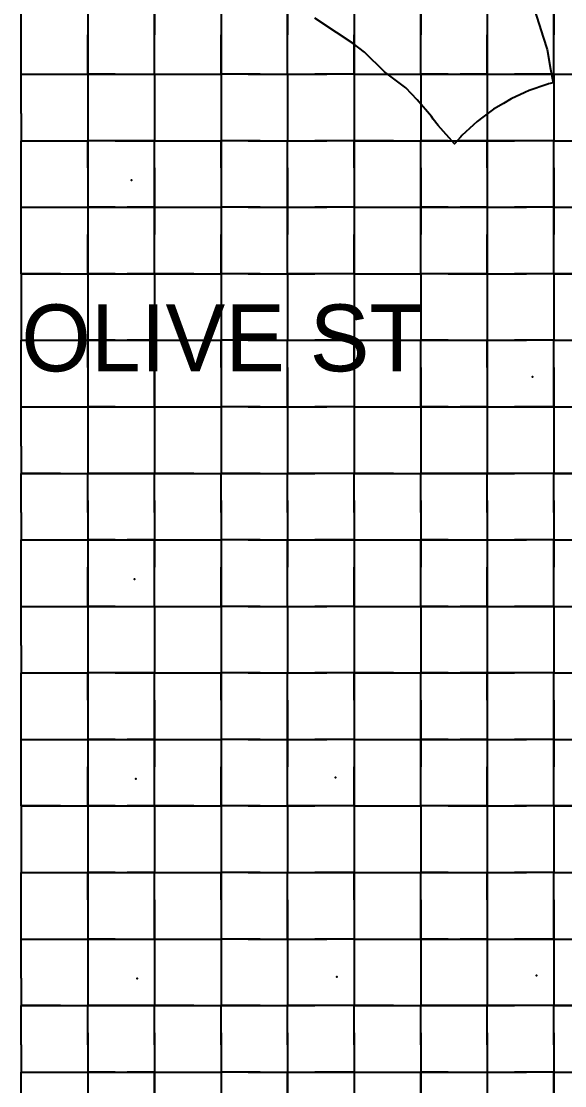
# Model space of a CAD drawing. Header units: metres. Extents: x 0 to 438, y -24 to 612.
# Drawn here: x 0 to 73.5, y 205.2 to 349.2 of the extents above; entities that cross this region are included whole.
import ezdxf

# ---------------------------------------------------------------- set-up
doc = ezdxf.new("R2010")
doc.units = ezdxf.units.M
for name, color, linetype in [('LAYER_01_CUT', 7, 'Continuous'), ('LAYER_04_GRID', 7, 'Continuous'), ('LAYER_05_LABELS', 7, 'Continuous')]:
    doc.layers.add(name, color=color, linetype=linetype)

msp = doc.modelspace()

# ---------------------------------------------------------------- linework, layer by layer
at = {"layer": 'LAYER_01_CUT'}
for points in [[(68.58, 353.34), (70.57, 347.01), (71.1, 345.35), (71.55, 342.68), (71.91, 340.84), (71.27, 340.69), (71.17, 340.66), (71.05, 340.62), (68.67, 339.79), (68.09, 339.52), (66.22, 338.66), (65.18, 338.04), (63.85, 337.26), (62.39, 336.17), (61.62, 335.6), (61.13, 335.15), (59.56, 333.72), (59.4, 333.54), (58.54, 332.58), (56.35, 335.04), (55.69, 335.93), (55.44, 336.26), (53.53, 338.51), (51.97, 340.17), (49.11, 342.3), (46.39, 344.98), (44.88, 346.15), (42.62, 347.63), (39.67, 349.56)], [(0, 336.69), (0, 342), (0, 345.69), (0, 351), (5.31, 351), (9, 351), (9, 345.69), (9, 342), (9, 336.69)], [(9, 351), (9, 347.31)], [(18, 345.69), (18, 351), (18, 347.31)], [(23.31, 351), (27, 351), (27, 345.69), (27, 342), (27, 336.69)], [(27, 351), (27, 347.31)], [(36, 345.69), (36, 351), (36, 347.31)], [(41.31, 351), (45, 351), (45, 345.69), (45, 342), (45, 336.69)], [(45, 351), (45, 347.31)], [(54, 345.69), (54, 351), (54, 347.31)], [(59.31, 351), (63, 351), (63, 345.69), (63, 342), (63, 336.69)], [(63, 351), (63, 347.31)], [(72, 345.69), (72, 351), (72, 347.31)], [(9, 342), (9, 347.31)], [(18, 342), (18, 347.31)], [(27, 342), (27, 347.31)], [(36, 342), (36, 347.31)], [(45, 342), (45, 347.31)], [(54, 342), (54, 347.31)], [(63, 342), (63, 347.31)], [(72, 342), (72, 347.31)], [(18, 342), (18, 345.69)], [(36, 342), (36, 345.69)], [(54, 342), (54, 345.69)], [(72, 342), (72, 345.69)], [(0, 342), (5.31, 342)], [(0, 342), (3.69, 342)], [(3.69, 342), (9, 342)], [(5.31, 342), (9, 342)], [(12.69, 342), (9, 342)], [(9, 342), (9, 338.31)], [(9, 342), (14.31, 342)], [(12.69, 342), (18, 342)], [(14.31, 342), (18, 342), (18, 336.69)], [(18, 342), (18, 338.31)], [(18, 342), (23.31, 342)], [(18, 342), (21.69, 342)], [(21.69, 342), (27, 342)], [(23.31, 342), (27, 342)], [(32.31, 342), (27, 342)], [(30.69, 342), (27, 342)], [(27, 342), (27, 338.31)], [(30.69, 342), (36, 342)], [(32.31, 342), (36, 342), (36, 336.69)], [(36, 342), (36, 338.31)], [(36, 342), (41.31, 342)], [(36, 342), (39.69, 342)], [(45, 342), (39.69, 342)], [(45, 342), (41.31, 342)], [(45, 342), (45, 338.31)], [(45, 342), (50.31, 342)], [(45, 342), (48.69, 342)], [(48.69, 342), (54, 342)], [(50.31, 342), (54, 342), (54, 336.69)], [(57.69, 342), (54, 342)], [(54, 342), (54, 338.31)], [(54, 342), (59.31, 342)], [(57.69, 342), (63, 342)], [(63, 342), (59.31, 342)], [(63, 342), (63, 338.31)], [(63, 342), (68.31, 342)], [(63, 342), (66.69, 342)], [(72, 342), (66.69, 342)], [(68.31, 342), (72, 342), (72, 336.69)], [(72, 342), (72, 338.31)], [(72, 342), (77.31, 342)], [(72, 342), (75.69, 342)], [(9, 338.31), (9, 333)], [(18, 338.31), (18, 333)], [(27, 338.31), (27, 333)], [(36, 338.31), (36, 333)], [(45, 338.31), (45, 333)], [(54, 338.31), (54, 333)], [(63, 338.31), (63, 333)], [(72, 338.31), (72, 333)], [(0, 336.69), (0, 333)], [(9, 336.69), (9, 333)], [(18, 336.69), (18, 333)], [(27, 336.69), (27, 333)], [(36, 336.69), (36, 333)], [(45, 336.69), (45, 333)], [(54, 336.69), (54, 333)], [(63, 336.69), (63, 333)], [(72, 336.69), (72, 333)], [(0, 318.69), (0, 324), (0, 327.69), (0, 333), (5.31, 333)], [(0, 333), (3.69, 333)], [(3.69, 333), (9, 333)], [(5.31, 333), (9, 333)], [(14.31, 333), (9, 333), (9, 327.69), (9, 324), (9, 318.69), (9, 315), (9, 309.69)], [(12.69, 333), (9, 333)], [(9, 329.31), (9, 333)], [(12.69, 333), (18, 333)], [(18, 333), (14.31, 333)], [(18, 327.69), (18, 333), (23.31, 333)], [(18, 329.31), (18, 333)], [(18, 333), (21.69, 333)], [(21.69, 333), (27, 333)], [(23.31, 333), (27, 333)], [(32.31, 333), (27, 333), (27, 327.69), (27, 324), (27, 318.69), (27, 315), (27, 309.69)], [(30.69, 333), (27, 333)], [(27, 329.31), (27, 333)], [(30.69, 333), (36, 333)], [(32.31, 333), (36, 333)], [(36, 327.69), (36, 333), (41.31, 333)], [(36, 329.31), (36, 333)], [(36, 333), (39.69, 333)], [(45, 333), (39.69, 333)], [(45, 333), (41.31, 333)], [(50.31, 333), (45, 333), (45, 327.69), (45, 324), (45, 318.69), (45, 315), (45, 309.69)], [(45, 329.31), (45, 333)], [(45, 333), (48.69, 333)], [(48.69, 333), (54, 333)], [(50.31, 333), (54, 333)], [(54, 327.69), (54, 333), (59.31, 333)], [(57.69, 333), (54, 333)], [(54, 329.31), (54, 333)], [(57.69, 333), (63, 333)], [(63, 333), (59.31, 333)], [(68.31, 333), (63, 333), (63, 327.69), (63, 324), (63, 318.69), (63, 315), (63, 309.69)], [(63, 329.31), (63, 333)], [(63, 333), (66.69, 333)], [(72, 333), (66.69, 333)], [(72, 333), (68.31, 333)], [(72, 327.69), (72, 333), (77.31, 333)], [(72, 329.31), (72, 333)], [(72, 333), (75.69, 333)], [(9, 329.31), (9, 324)], [(18, 329.31), (18, 324)], [(27, 329.31), (27, 324)], [(36, 329.31), (36, 324)], [(45, 329.31), (45, 324)], [(54, 329.31), (54, 324)], [(63, 329.31), (63, 324)], [(72, 329.31), (72, 324)], [(18, 324), (18, 327.69)], [(36, 324), (36, 327.69)], [(54, 324), (54, 327.69)], [(72, 324), (72, 327.69)], [(0, 324), (5.31, 324)], [(0, 324), (3.69, 324)], [(3.69, 324), (9, 324)], [(5.31, 324), (9, 324)], [(12.69, 324), (9, 324)], [(9, 324), (9, 320.31)], [(9, 324), (14.31, 324)], [(12.69, 324), (18, 324)], [(18, 324), (14.31, 324)], [(18, 318.69), (18, 324), (18, 320.31)], [(18, 324), (23.31, 324)], [(18, 324), (21.69, 324)], [(21.69, 324), (27, 324)], [(23.31, 324), (27, 324)], [(32.31, 324), (27, 324)], [(30.69, 324), (27, 324)], [(27, 324), (27, 320.31)], [(30.69, 324), (36, 324)], [(32.31, 324), (36, 324)], [(36, 318.69), (36, 324), (36, 320.31)], [(36, 324), (41.31, 324)], [(36, 324), (39.69, 324)], [(45, 324), (39.69, 324)], [(45, 324), (41.31, 324)], [(45, 324), (45, 320.31)], [(45, 324), (50.31, 324)], [(45, 324), (48.69, 324)], [(48.69, 324), (54, 324)], [(50.31, 324), (54, 324)], [(54, 318.69), (54, 324), (54, 320.31)], [(57.69, 324), (54, 324)], [(54, 324), (59.31, 324)], [(57.69, 324), (63, 324)], [(63, 324), (59.31, 324)], [(63, 324), (63, 320.31)], [(63, 324), (68.31, 324)], [(63, 324), (66.69, 324)], [(72, 324), (66.69, 324)], [(72, 324), (68.31, 324)], [(72, 318.69), (72, 324), (72, 320.31)], [(72, 324), (77.31, 324)], [(72, 324), (75.69, 324)], [(9, 315), (9, 320.31)], [(18, 315), (18, 320.31)], [(27, 315), (27, 320.31)], [(36, 315), (36, 320.31)], [(45, 315), (45, 320.31)], [(54, 315), (54, 320.31)], [(63, 315), (63, 320.31)], [(72, 315), (72, 320.31)], [(0, 315), (0, 318.69)], [(18, 315), (18, 318.69)], [(36, 315), (36, 318.69)], [(54, 315), (54, 318.69)], [(72, 315), (72, 318.69)], [(5.31, 315), (0, 315), (0, 309.69)], [(0, 315), (3.69, 315)], [(3.69, 315), (9, 315)], [(5.31, 315), (9, 315)], [(12.69, 315), (9, 315)], [(9, 315), (9, 311.31)], [(9, 315), (14.31, 315)], [(12.69, 315), (18, 315)], [(18, 315), (14.31, 315)], [(23.31, 315), (18, 315), (18, 309.69)], [(18, 315), (18, 311.31)], [(18, 315), (21.69, 315)], [(21.69, 315), (27, 315)], [(23.31, 315), (27, 315)], [(32.31, 315), (27, 315)], [(30.69, 315), (27, 315)], [(27, 315), (27, 311.31)], [(30.69, 315), (36, 315)], [(32.31, 315), (36, 315)], [(41.31, 315), (36, 315), (36, 309.69)], [(36, 315), (36, 311.31)], [(36, 315), (39.69, 315)], [(45, 315), (39.69, 315)], [(45, 315), (41.31, 315)], [(45, 315), (45, 311.31)], [(45, 315), (50.31, 315)], [(45, 315), (48.69, 315)], [(48.69, 315), (54, 315)], [(50.31, 315), (54, 315)], [(59.31, 315), (54, 315), (54, 309.69)], [(57.69, 315), (54, 315)], [(54, 315), (54, 311.31)], [(57.69, 315), (63, 315)], [(63, 315), (59.31, 315)], [(63, 315), (63, 311.31)], [(63, 315), (68.31, 315)], [(63, 315), (66.69, 315)], [(72, 315), (66.69, 315)], [(72, 315), (68.31, 315)], [(77.31, 315), (72, 315), (72, 309.69)], [(72, 315), (72, 311.31)], [(72, 315), (75.69, 315)], [(9, 311.31), (9, 306)], [(18, 311.31), (18, 306)], [(27, 311.31), (27, 306)], [(36, 311.31), (36, 306)], [(45, 311.31), (45, 306)], [(54, 311.31), (54, 306)], [(63, 311.31), (63, 306)], [(72, 311.31), (72, 306)], [(0, 309.69), (0, 306)], [(9, 309.69), (9, 306)], [(18, 309.69), (18, 306)], [(27, 309.69), (27, 306)], [(36, 309.69), (36, 306)], [(45, 309.69), (45, 306)], [(54, 309.69), (54, 306)], [(63, 309.69), (63, 306)], [(72, 309.69), (72, 306)], [(0, 291.69), (0, 297), (0, 300.69), (0, 306), (5.31, 306), (9, 306), (9, 300.69), (9, 297), (9, 291.69)], [(0, 306), (3.69, 306)], [(3.69, 306), (9, 306)], [(12.69, 306), (9, 306)], [(9, 302.31), (9, 306)], [(9, 306), (14.31, 306)], [(12.69, 306), (18, 306)], [(18, 306), (14.31, 306)], [(18, 300.69), (18, 306), (23.31, 306), (27, 306), (27, 300.69), (27, 297), (27, 291.69)], [(18, 302.31), (18, 306)], [(18, 306), (21.69, 306)], [(21.69, 306), (27, 306)], [(32.31, 306), (27, 306)], [(30.69, 306), (27, 306)], [(27, 302.31), (27, 306)], [(30.69, 306), (36, 306)], [(32.31, 306), (36, 306)], [(36, 300.69), (36, 306), (41.31, 306), (45, 306), (45, 300.69), (45, 297), (45, 291.69)], [(36, 302.31), (36, 306)], [(36, 306), (39.69, 306)], [(45, 306), (39.69, 306)], [(45, 302.31), (45, 306)], [(45, 306), (50.31, 306)], [(45, 306), (48.69, 306)], [(48.69, 306), (54, 306)], [(50.31, 306), (54, 306)], [(54, 300.69), (54, 306), (59.31, 306), (63, 306), (63, 300.69), (63, 297), (63, 291.69)], [(57.69, 306), (54, 306)], [(54, 302.31), (54, 306)], [(57.69, 306), (63, 306)], [(63, 302.31), (63, 306)], [(63, 306), (68.31, 306)], [(63, 306), (66.69, 306)], [(72, 306), (66.69, 306)], [(72, 306), (68.31, 306)], [(72, 300.69), (72, 306), (77.31, 306), (81, 306), (81, 300.69), (81, 297), (81, 291.69)], [(72, 302.31), (72, 306)], [(72, 306), (75.69, 306)], [(9, 302.31), (9, 297)], [(18, 302.31), (18, 297)], [(27, 302.31), (27, 297)], [(36, 302.31), (36, 297)], [(45, 302.31), (45, 297)], [(54, 302.31), (54, 297)], [(63, 302.31), (63, 297)], [(72, 302.31), (72, 297)], [(18, 297), (18, 300.69)], [(36, 297), (36, 300.69)], [(54, 297), (54, 300.69)], [(72, 297), (72, 300.69)], [(0, 297), (5.31, 297)], [(0, 297), (3.69, 297)], [(3.69, 297), (9, 297)], [(5.31, 297), (9, 297)], [(12.69, 297), (9, 297)], [(9, 297), (9, 293.31)], [(9, 297), (14.31, 297)], [(12.69, 297), (18, 297)], [(14.31, 297), (18, 297), (18, 291.69)], [(18, 297), (18, 293.31)], [(18, 297), (23.31, 297)], [(18, 297), (21.69, 297)], [(21.69, 297), (27, 297)], [(23.31, 297), (27, 297)], [(32.31, 297), (27, 297)], [(30.69, 297), (27, 297)], [(27, 297), (27, 293.31)], [(30.69, 297), (36, 297)], [(32.31, 297), (36, 297), (36, 291.69)], [(36, 297), (36, 293.31)], [(36, 297), (41.31, 297)], [(36, 297), (39.69, 297)], [(45, 297), (39.69, 297)], [(45, 297), (41.31, 297)], [(45, 297), (45, 293.31)], [(45, 297), (50.31, 297)], [(45, 297), (48.69, 297)], [(48.69, 297), (54, 297)], [(50.31, 297), (54, 297), (54, 291.69)], [(57.69, 297), (54, 297)], [(54, 297), (54, 293.31)], [(54, 297), (59.31, 297)], [(57.69, 297), (63, 297)], [(63, 297), (59.31, 297)], [(63, 297), (63, 293.31)], [(63, 297), (68.31, 297)], [(63, 297), (66.69, 297)], [(72, 297), (66.69, 297)], [(68.31, 297), (72, 297), (72, 291.69)], [(72, 297), (72, 293.31)], [(72, 297), (77.31, 297)], [(72, 297), (75.69, 297)], [(9, 293.31), (9, 288)], [(18, 293.31), (18, 288)], [(27, 293.31), (27, 288)], [(36, 293.31), (36, 288)], [(45, 293.31), (45, 288)], [(54, 293.31), (54, 288)], [(63, 293.31), (63, 288)], [(72, 293.31), (72, 288)], [(0, 291.69), (0, 288)], [(9, 291.69), (9, 288)], [(18, 291.69), (18, 288)], [(27, 291.69), (27, 288)], [(36, 291.69), (36, 288)], [(45, 291.69), (45, 288)], [(54, 291.69), (54, 288)], [(63, 291.69), (63, 288)], [(72, 291.69), (72, 288)], [(5.31, 288), (0, 288), (3.69, 288)], [(0, 282.69), (0, 288)], [(3.69, 288), (9, 288)], [(5.31, 288), (9, 288)], [(14.31, 288), (9, 288), (12.69, 288)], [(9, 282.69), (9, 288)], [(9, 284.31), (9, 288)], [(12.69, 288), (18, 288)], [(18, 288), (14.31, 288)], [(23.31, 288), (18, 288), (21.69, 288)], [(18, 282.69), (18, 288)], [(18, 284.31), (18, 288)], [(21.69, 288), (27, 288)], [(23.31, 288), (27, 288)], [(32.31, 288), (27, 288), (30.69, 288)], [(27, 282.69), (27, 288)], [(27, 284.31), (27, 288)], [(30.69, 288), (36, 288)], [(32.31, 288), (36, 288)], [(41.31, 288), (36, 288), (39.69, 288)], [(36, 282.69), (36, 288)], [(36, 284.31), (36, 288)], [(45, 288), (39.69, 288)], [(45, 288), (41.31, 288)], [(50.31, 288), (45, 288), (48.69, 288)], [(45, 282.69), (45, 288)], [(45, 284.31), (45, 288)], [(48.69, 288), (54, 288)], [(50.31, 288), (54, 288)], [(59.31, 288), (54, 288), (57.69, 288)], [(54, 282.69), (54, 288)], [(54, 284.31), (54, 288)], [(57.69, 288), (63, 288)], [(63, 288), (59.31, 288)], [(68.31, 288), (63, 288), (66.69, 288)], [(63, 282.69), (63, 288)], [(63, 284.31), (63, 288)], [(72, 288), (66.69, 288)], [(72, 288), (68.31, 288)], [(77.31, 288), (72, 288), (75.69, 288)], [(72, 282.69), (72, 288)], [(72, 284.31), (72, 288)], [(9, 284.31), (9, 279)], [(18, 284.31), (18, 279)], [(27, 284.31), (27, 279)], [(36, 284.31), (36, 279)], [(45, 284.31), (45, 279)], [(54, 284.31), (54, 279)], [(63, 284.31), (63, 279)], [(72, 284.31), (72, 279)], [(0, 282.69), (0, 279)], [(9, 282.69), (9, 279)], [(18, 282.69), (18, 279)], [(27, 282.69), (27, 279)], [(36, 282.69), (36, 279)], [(45, 282.69), (45, 279)], [(54, 282.69), (54, 279)], [(63, 282.69), (63, 279)], [(72, 282.69), (72, 279)], [(0, 264.69), (0, 270), (0, 273.69), (0, 279), (5.31, 279), (9, 279), (9, 273.69), (9, 270), (9, 264.69)], [(0, 279), (3.69, 279)], [(3.69, 279), (9, 279)], [(12.69, 279), (9, 279)], [(9, 279), (9, 275.31)], [(9, 279), (14.31, 279)], [(12.69, 279), (18, 279)], [(18, 279), (14.31, 279)], [(18, 273.69), (18, 279), (18, 275.31)], [(18, 279), (23.31, 279)], [(18, 279), (21.69, 279)], [(21.69, 279), (27, 279)], [(23.31, 279), (27, 279), (27, 273.69), (27, 270), (27, 264.69)], [(32.31, 279), (27, 279)], [(30.69, 279), (27, 279)], [(27, 279), (27, 275.31)], [(30.69, 279), (36, 279)], [(32.31, 279), (36, 279)], [(36, 273.69), (36, 279), (36, 275.31)], [(36, 279), (41.31, 279)], [(36, 279), (39.69, 279)], [(45, 279), (39.69, 279)], [(41.31, 279), (45, 279), (45, 273.69), (45, 270), (45, 264.69)], [(45, 279), (45, 275.31)], [(45, 279), (50.31, 279)], [(45, 279), (48.69, 279)], [(48.69, 279), (54, 279)], [(50.31, 279), (54, 279)], [(54, 273.69), (54, 279), (54, 275.31)], [(57.69, 279), (54, 279)], [(54, 279), (59.31, 279)], [(57.69, 279), (63, 279)], [(59.31, 279), (63, 279), (63, 273.69), (63, 270), (63, 264.69)], [(63, 279), (63, 275.31)], [(63, 279), (68.31, 279)], [(63, 279), (66.69, 279)], [(72, 279), (66.69, 279)], [(72, 279), (68.31, 279)], [(72, 273.69), (72, 279), (72, 275.31)], [(72, 279), (77.31, 279)], [(72, 279), (75.69, 279)], [(9, 270), (9, 275.31)], [(18, 270), (18, 275.31)], [(27, 270), (27, 275.31)], [(36, 270), (36, 275.31)], [(45, 270), (45, 275.31)], [(54, 270), (54, 275.31)], [(63, 270), (63, 275.31)], [(72, 270), (72, 275.31)], [(18, 270), (18, 273.69)], [(36, 270), (36, 273.69)], [(54, 270), (54, 273.69)], [(72, 270), (72, 273.69)], [(0, 270), (5.31, 270)], [(0, 270), (3.69, 270)], [(3.69, 270), (9, 270)], [(5.31, 270), (9, 270)], [(12.69, 270), (9, 270)], [(9, 270), (9, 266.31)], [(9, 270), (14.31, 270)], [(12.69, 270), (18, 270)], [(14.31, 270), (18, 270), (18, 264.69)], [(18, 270), (18, 266.31)], [(18, 270), (23.31, 270)], [(18, 270), (21.69, 270)], [(21.69, 270), (27, 270)], [(23.31, 270), (27, 270)], [(32.31, 270), (27, 270)], [(30.69, 270), (27, 270)], [(27, 270), (27, 266.31)], [(30.69, 270), (36, 270)], [(32.31, 270), (36, 270), (36, 264.69)], [(36, 270), (36, 266.31)], [(36, 270), (41.31, 270)], [(36, 270), (39.69, 270)], [(45, 270), (39.69, 270)], [(45, 270), (41.31, 270)], [(45, 270), (45, 266.31)], [(45, 270), (50.31, 270)], [(45, 270), (48.69, 270)], [(48.69, 270), (54, 270)], [(50.31, 270), (54, 270), (54, 264.69)], [(57.69, 270), (54, 270)], [(54, 270), (54, 266.31)], [(54, 270), (59.31, 270)], [(57.69, 270), (63, 270)], [(63, 270), (59.31, 270)], [(63, 270), (63, 266.31)], [(63, 270), (68.31, 270)], [(63, 270), (66.69, 270)], [(72, 270), (66.69, 270)], [(68.31, 270), (72, 270), (72, 264.69)], [(72, 270), (72, 266.31)], [(72, 270), (77.31, 270)], [(72, 270), (75.69, 270)], [(9, 266.31), (9, 261)], [(18, 266.31), (18, 261)], [(27, 266.31), (27, 261)], [(36, 266.31), (36, 261)], [(45, 266.31), (45, 261)], [(54, 266.31), (54, 261)], [(63, 266.31), (63, 261)], [(72, 266.31), (72, 261)], [(0, 264.69), (0, 261)], [(9, 264.69), (9, 261)], [(18, 264.69), (18, 261)], [(27, 264.69), (27, 261)], [(36, 264.69), (36, 261)], [(45, 264.69), (45, 261)], [(54, 264.69), (54, 261)], [(63, 264.69), (63, 261)], [(72, 264.69), (72, 261)], [(0, 246.69), (0, 252), (0, 255.69), (0, 261), (5.31, 261)], [(0, 261), (3.69, 261)], [(3.69, 261), (9, 261)], [(5.31, 261), (9, 261)], [(14.31, 261), (9, 261), (9, 255.69), (9, 252), (9, 246.69), (9, 243), (9, 237.69)], [(12.69, 261), (9, 261)], [(9, 257.31), (9, 261)], [(12.69, 261), (18, 261)], [(18, 261), (14.31, 261)], [(18, 255.69), (18, 261), (23.31, 261)], [(18, 257.31), (18, 261)], [(18, 261), (21.69, 261)], [(21.69, 261), (27, 261)], [(23.31, 261), (27, 261)], [(32.31, 261), (27, 261), (27, 255.69), (27, 252), (27, 246.69), (27, 243), (27, 237.69)], [(30.69, 261), (27, 261)], [(27, 257.31), (27, 261)], [(30.69, 261), (36, 261)], [(32.31, 261), (36, 261)], [(36, 255.69), (36, 261), (41.31, 261)], [(36, 257.31), (36, 261)], [(36, 261), (39.69, 261)], [(45, 261), (39.69, 261)], [(45, 261), (41.31, 261)], [(50.31, 261), (45, 261), (45, 255.69), (45, 252), (45, 246.69), (45, 243), (45, 237.69)], [(45, 257.31), (45, 261)], [(45, 261), (48.69, 261)], [(48.69, 261), (54, 261)], [(50.31, 261), (54, 261)], [(54, 255.69), (54, 261), (59.31, 261)], [(57.69, 261), (54, 261)], [(54, 257.31), (54, 261)], [(57.69, 261), (63, 261)], [(63, 261), (59.31, 261)], [(68.31, 261), (63, 261), (63, 255.69), (63, 252), (63, 246.69), (63, 243), (63, 237.69)], [(63, 257.31), (63, 261)], [(63, 261), (66.69, 261)], [(72, 261), (66.69, 261)], [(72, 261), (68.31, 261)], [(72, 255.69), (72, 261), (77.31, 261)], [(72, 257.31), (72, 261)], [(72, 261), (75.69, 261)], [(9, 257.31), (9, 252)], [(18, 257.31), (18, 252)], [(27, 257.31), (27, 252)], [(36, 257.31), (36, 252)], [(45, 257.31), (45, 252)], [(54, 257.31), (54, 252)], [(63, 257.31), (63, 252)], [(72, 257.31), (72, 252)], [(18, 252), (18, 255.69)], [(36, 252), (36, 255.69)], [(54, 252), (54, 255.69)], [(72, 252), (72, 255.69)], [(0, 252), (5.31, 252)], [(0, 252), (3.69, 252)], [(3.69, 252), (9, 252)], [(5.31, 252), (9, 252)], [(12.69, 252), (9, 252)], [(9, 252), (9, 248.31)], [(9, 252), (14.31, 252)], [(12.69, 252), (18, 252)], [(18, 252), (14.31, 252)], [(18, 246.69), (18, 252), (18, 248.31)], [(18, 252), (23.31, 252)], [(18, 252), (21.69, 252)], [(21.69, 252), (27, 252)], [(23.31, 252), (27, 252)], [(32.31, 252), (27, 252)], [(30.69, 252), (27, 252)], [(27, 252), (27, 248.31)], [(30.69, 252), (36, 252)], [(32.31, 252), (36, 252)], [(36, 246.69), (36, 252), (36, 248.31)], [(36, 252), (41.31, 252)], [(36, 252), (39.69, 252)], [(45, 252), (39.69, 252)], [(45, 252), (41.31, 252)], [(45, 252), (45, 248.31)], [(45, 252), (50.31, 252)], [(45, 252), (48.69, 252)], [(48.69, 252), (54, 252)], [(50.31, 252), (54, 252)], [(54, 246.69), (54, 252), (54, 248.31)], [(57.69, 252), (54, 252)], [(54, 252), (59.31, 252)], [(57.69, 252), (63, 252)], [(63, 252), (59.31, 252)], [(63, 252), (63, 248.31)], [(63, 252), (68.31, 252)], [(63, 252), (66.69, 252)], [(72, 252), (66.69, 252)], [(72, 252), (68.31, 252)], [(72, 246.69), (72, 252), (72, 248.31)], [(72, 252), (77.31, 252)], [(72, 252), (75.69, 252)], [(9, 243), (9, 248.31)], [(18, 243), (18, 248.31)], [(27, 243), (27, 248.31)], [(36, 243), (36, 248.31)], [(45, 243), (45, 248.31)], [(54, 243), (54, 248.31)], [(63, 243), (63, 248.31)], [(72, 243), (72, 248.31)], [(0, 243), (0, 246.69)], [(18, 243), (18, 246.69)], [(36, 243), (36, 246.69)], [(54, 243), (54, 246.69)], [(72, 243), (72, 246.69)], [(5.31, 243), (0, 243), (0, 237.69)], [(0, 243), (3.69, 243)], [(3.69, 243), (9, 243)], [(5.31, 243), (9, 243)], [(12.69, 243), (9, 243)], [(9, 243), (9, 239.31)], [(9, 243), (14.31, 243)], [(12.69, 243), (18, 243)], [(18, 243), (14.31, 243)], [(23.31, 243), (18, 243), (18, 237.69)], [(18, 243), (18, 239.31)], [(18, 243), (21.69, 243)], [(21.69, 243), (27, 243)], [(23.31, 243), (27, 243)], [(32.31, 243), (27, 243)], [(30.69, 243), (27, 243)], [(27, 243), (27, 239.31)], [(30.69, 243), (36, 243)], [(32.31, 243), (36, 243)], [(41.31, 243), (36, 243), (36, 237.69)], [(36, 243), (36, 239.31)], [(36, 243), (39.69, 243)], [(45, 243), (39.69, 243)], [(45, 243), (41.31, 243)], [(45, 243), (45, 239.31)], [(45, 243), (50.31, 243)], [(45, 243), (48.69, 243)], [(48.69, 243), (54, 243)], [(50.31, 243), (54, 243)], [(59.31, 243), (54, 243), (54, 237.69)], [(57.69, 243), (54, 243)], [(54, 243), (54, 239.31)], [(57.69, 243), (63, 243)], [(63, 243), (59.31, 243)], [(63, 243), (63, 239.31)], [(63, 243), (68.31, 243)], [(63, 243), (66.69, 243)], [(72, 243), (66.69, 243)], [(72, 243), (68.31, 243)], [(77.31, 243), (72, 243), (72, 237.69)], [(72, 243), (72, 239.31)], [(72, 243), (75.69, 243)], [(9, 239.31), (9, 234)], [(18, 239.31), (18, 234)], [(27, 239.31), (27, 234)], [(36, 239.31), (36, 234)], [(45, 239.31), (45, 234)], [(54, 239.31), (54, 234)], [(63, 239.31), (63, 234)], [(72, 239.31), (72, 234)], [(0, 237.69), (0, 234)], [(9, 237.69), (9, 234)], [(18, 237.69), (18, 234)], [(27, 237.69), (27, 234)], [(36, 237.69), (36, 234)], [(45, 237.69), (45, 234)], [(54, 237.69), (54, 234)], [(63, 237.69), (63, 234)], [(72, 237.69), (72, 234)], [(0, 219.69), (0, 225), (0, 228.69), (0, 234), (5.31, 234), (9, 234), (9, 228.69), (9, 225), (9, 219.69)], [(0, 234), (3.69, 234)], [(3.69, 234), (9, 234)], [(12.69, 234), (9, 234)], [(9, 230.31), (9, 234)], [(9, 234), (14.31, 234)], [(12.69, 234), (18, 234)], [(18, 234), (14.31, 234)], [(18, 228.69), (18, 234), (23.31, 234), (27, 234), (27, 228.69), (27, 225), (27, 219.69)], [(18, 230.31), (18, 234)], [(18, 234), (21.69, 234)], [(21.69, 234), (27, 234)], [(32.31, 234), (27, 234)], [(30.69, 234), (27, 234)], [(27, 230.31), (27, 234)], [(30.69, 234), (36, 234)], [(32.31, 234), (36, 234)], [(36, 228.69), (36, 234), (41.31, 234), (45, 234), (45, 228.69), (45, 225), (45, 219.69)], [(36, 230.31), (36, 234)], [(36, 234), (39.69, 234)], [(45, 234), (39.69, 234)], [(45, 230.31), (45, 234)], [(45, 234), (50.31, 234)], [(45, 234), (48.69, 234)], [(48.69, 234), (54, 234)], [(50.31, 234), (54, 234)], [(54, 228.69), (54, 234), (59.31, 234), (63, 234), (63, 228.69), (63, 225), (63, 219.69)], [(57.69, 234), (54, 234)], [(54, 230.31), (54, 234)], [(57.69, 234), (63, 234)], [(63, 230.31), (63, 234)], [(63, 234), (68.31, 234)], [(63, 234), (66.69, 234)], [(72, 234), (66.69, 234)], [(72, 234), (68.31, 234)], [(72, 228.69), (72, 234), (77.31, 234), (81, 234), (81, 228.69), (81, 225), (81, 219.69)], [(72, 230.31), (72, 234)], [(72, 234), (75.69, 234)], [(9, 230.31), (9, 225)], [(18, 230.31), (18, 225)], [(27, 230.31), (27, 225)], [(36, 230.31), (36, 225)], [(45, 230.31), (45, 225)], [(54, 230.31), (54, 225)], [(63, 230.31), (63, 225)], [(72, 230.31), (72, 225)], [(18, 225), (18, 228.69)], [(36, 225), (36, 228.69)], [(54, 225), (54, 228.69)], [(72, 225), (72, 228.69)], [(0, 225), (5.31, 225)], [(0, 225), (3.69, 225)], [(3.69, 225), (9, 225)], [(5.31, 225), (9, 225)], [(12.69, 225), (9, 225)], [(9, 225), (9, 221.31)], [(9, 225), (14.31, 225)], [(12.69, 225), (18, 225)], [(14.31, 225), (18, 225), (18, 219.69)], [(18, 225), (18, 221.31)], [(18, 225), (23.31, 225)], [(18, 225), (21.69, 225)], [(21.69, 225), (27, 225)], [(23.31, 225), (27, 225)], [(32.31, 225), (27, 225)], [(30.69, 225), (27, 225)], [(27, 225), (27, 221.31)], [(30.69, 225), (36, 225)], [(32.31, 225), (36, 225), (36, 219.69)], [(36, 225), (36, 221.31)], [(36, 225), (41.31, 225)], [(36, 225), (39.69, 225)], [(45, 225), (39.69, 225)], [(45, 225), (41.31, 225)], [(45, 225), (45, 221.31)], [(45, 225), (50.31, 225)], [(45, 225), (48.69, 225)], [(48.69, 225), (54, 225)], [(50.31, 225), (54, 225), (54, 219.69)], [(57.69, 225), (54, 225)], [(54, 225), (54, 221.31)], [(54, 225), (59.31, 225)], [(57.69, 225), (63, 225)], [(63, 225), (59.31, 225)], [(63, 225), (63, 221.31)], [(63, 225), (68.31, 225)], [(63, 225), (66.69, 225)], [(72, 225), (66.69, 225)], [(68.31, 225), (72, 225), (72, 219.69)], [(72, 225), (72, 221.31)], [(72, 225), (77.31, 225)], [(72, 225), (75.69, 225)], [(9, 221.31), (9, 216)], [(18, 221.31), (18, 216)], [(27, 221.31), (27, 216)], [(36, 221.31), (36, 216)], [(45, 221.31), (45, 216)], [(54, 221.31), (54, 216)], [(63, 221.31), (63, 216)], [(72, 221.31), (72, 216)], [(0, 219.69), (0, 216)], [(9, 219.69), (9, 216)], [(18, 219.69), (18, 216)], [(27, 219.69), (27, 216)], [(36, 219.69), (36, 216)], [(45, 219.69), (45, 216)], [(54, 219.69), (54, 216)], [(63, 219.69), (63, 216)], [(72, 219.69), (72, 216)], [(5.31, 216), (0, 216), (3.69, 216)], [(0, 210.69), (0, 216)], [(3.69, 216), (9, 216)], [(5.31, 216), (9, 216)], [(14.31, 216), (9, 216), (12.69, 216)], [(9, 210.69), (9, 216)], [(9, 212.31), (9, 216)], [(12.69, 216), (18, 216)], [(18, 216), (14.31, 216)], [(23.31, 216), (18, 216), (21.69, 216)], [(18, 210.69), (18, 216)], [(18, 212.31), (18, 216)], [(21.69, 216), (27, 216)], [(23.31, 216), (27, 216)], [(32.31, 216), (27, 216), (30.69, 216)], [(27, 210.69), (27, 216)], [(27, 212.31), (27, 216)], [(30.69, 216), (36, 216)], [(32.31, 216), (36, 216)], [(41.31, 216), (36, 216), (39.69, 216)], [(36, 210.69), (36, 216)], [(36, 212.31), (36, 216)], [(45, 216), (39.69, 216)], [(45, 216), (41.31, 216)], [(50.31, 216), (45, 216), (48.69, 216)], [(45, 210.69), (45, 216)], [(45, 212.31), (45, 216)], [(48.69, 216), (54, 216)], [(50.31, 216), (54, 216)], [(59.31, 216), (54, 216), (57.69, 216)], [(54, 210.69), (54, 216)], [(54, 212.31), (54, 216)], [(57.69, 216), (63, 216)], [(63, 216), (59.31, 216)], [(68.31, 216), (63, 216), (66.69, 216)], [(63, 210.69), (63, 216)], [(63, 212.31), (63, 216)], [(72, 216), (66.69, 216)], [(72, 216), (68.31, 216)], [(77.31, 216), (72, 216), (75.69, 216)], [(72, 210.69), (72, 216)], [(72, 212.31), (72, 216)], [(9, 212.31), (9, 207)], [(18, 212.31), (18, 207)], [(27, 212.31), (27, 207)], [(36, 212.31), (36, 207)], [(45, 212.31), (45, 207)], [(54, 212.31), (54, 207)], [(63, 212.31), (63, 207)], [(72, 212.31), (72, 207)], [(0, 210.69), (0, 207)], [(9, 210.69), (9, 207)], [(18, 210.69), (18, 207)], [(27, 210.69), (27, 207)], [(36, 210.69), (36, 207)], [(45, 210.69), (45, 207)], [(54, 210.69), (54, 207)], [(63, 210.69), (63, 207)], [(72, 210.69), (72, 207)], [(0, 192.69), (0, 198), (0, 201.69), (0, 207), (5.31, 207), (9, 207), (9, 201.69), (9, 198), (9, 192.69)], [(0, 207), (3.69, 207)], [(3.69, 207), (9, 207)], [(12.69, 207), (9, 207)], [(9, 207), (9, 203.31)], [(9, 207), (14.31, 207)], [(12.69, 207), (18, 207)], [(18, 207), (14.31, 207)], [(18, 201.69), (18, 207), (18, 203.31)], [(18, 207), (23.31, 207)], [(18, 207), (21.69, 207)], [(21.69, 207), (27, 207)], [(23.31, 207), (27, 207), (27, 201.69), (27, 198), (27, 192.69)], [(32.31, 207), (27, 207)], [(30.69, 207), (27, 207)], [(27, 207), (27, 203.31)], [(30.69, 207), (36, 207)], [(32.31, 207), (36, 207)], [(36, 201.69), (36, 207), (36, 203.31)], [(36, 207), (41.31, 207)], [(36, 207), (39.69, 207)], [(45, 207), (39.69, 207)], [(41.31, 207), (45, 207), (45, 201.69), (45, 198), (45, 192.69)], [(45, 207), (45, 203.31)], [(45, 207), (50.31, 207)], [(45, 207), (48.69, 207)], [(48.69, 207), (54, 207)], [(50.31, 207), (54, 207)], [(54, 201.69), (54, 207), (54, 203.31)], [(57.69, 207), (54, 207)], [(54, 207), (59.31, 207)], [(57.69, 207), (63, 207)], [(59.31, 207), (63, 207), (63, 201.69), (63, 198), (63, 192.69)], [(63, 207), (63, 203.31)], [(63, 207), (68.31, 207)], [(63, 207), (66.69, 207)], [(72, 207), (66.69, 207)], [(72, 207), (68.31, 207)], [(72, 201.69), (72, 207), (72, 203.31)], [(72, 207), (77.31, 207)], [(72, 207), (75.69, 207)]]:
    msp.add_lwpolyline(points, dxfattribs=at)
at = {"layer": 'LAYER_04_GRID'}
for p in [(14.91, 327.68), (69.1, 301.05), (15.28, 273.68), (15.47, 246.68), (42.47, 246.87), (15.66, 219.68), (42.66, 219.87), (69.66, 220.05)]:
    msp.add_point(p, dxfattribs=at)

# ---------------------------------------------------------------- texts
at = {"layer": 'LAYER_05_LABELS'}
msp.add_text('OLIVE ST', height=9.045, dxfattribs=at).set_placement((0, 301.8))

doc.saveas('drawing.dxf')
